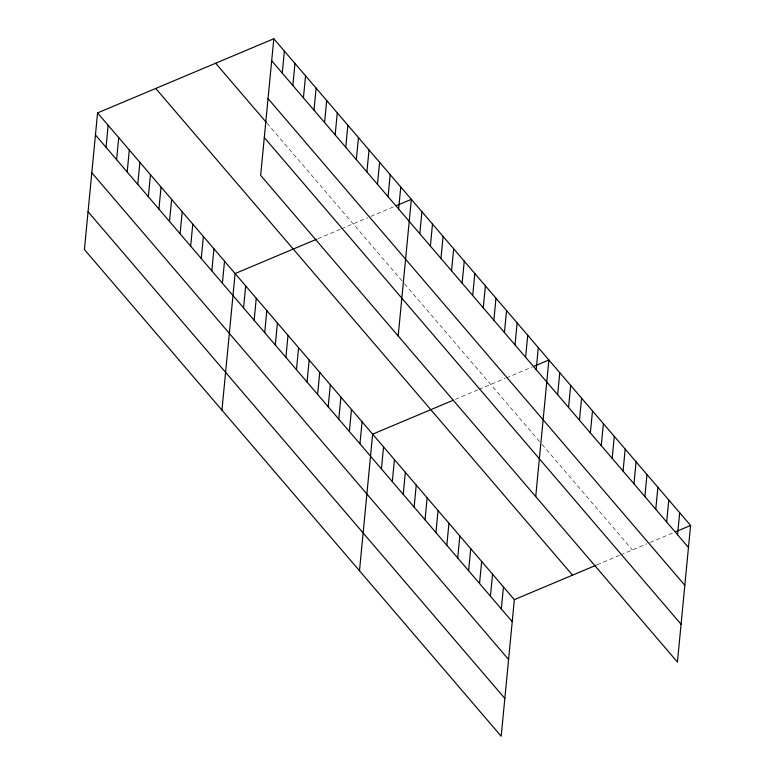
<?xml version="1.0" encoding="UTF-8"?>
<svg xmlns="http://www.w3.org/2000/svg" width="775" height="775" viewBox="0 0 775 775"><rect width="100%" height="100%" fill="white"/><g stroke="black" fill="none" stroke-linecap="round" stroke-linejoin="round"><path stroke-width="0.58" stroke-dasharray="3.88 2.91" d="M317.876 238.71L340.341 229.245M341.417 228.799L367.728 217.727M370.838 216.409L394.727 206.353M455.409 399.319L477.884 389.864M478.95 389.408L505.261 378.336M506.298 377.9L532.26 366.972M597.118 564.801L619.593 555.346M620.659 554.89L646.97 543.817M650.08 542.51L672.933 532.89M267.036 123.235L403.814 282.972M404.569 283.853L541.328 443.562M542.113 444.463L632.429 549.94"/><path stroke-width="1.16" d="M97.563 112.927L84.417 249.54L501.192 736.25L514.348 599.637L97.563 112.927L273.808 38.75L690.583 525.46L677.437 662.073L260.652 175.363L273.808 38.75M106.03 147.308L108.151 125.288M116.608 159.66L118.73 137.64M127.187 172.021L129.309 149.992M137.766 184.373L139.888 162.353M148.345 196.724L150.466 174.704M158.923 209.085L161.045 187.056M169.502 221.437L171.624 199.417M180.081 233.788L182.203 211.769M190.669 246.15L192.781 224.12M201.248 258.501L203.37 236.482M211.827 270.853L213.948 248.833M222.406 283.214L224.527 261.185M221.95 410.159L235.106 273.546L316.801 239.155M243.563 307.917L245.685 285.897M254.142 320.278L256.263 298.249M282.265 73.131L284.386 51.102M264.721 332.63L266.842 310.61M292.843 85.483L294.965 63.463M275.309 344.982L277.421 322.962M303.422 97.834L305.544 75.814M285.888 357.343L288.009 335.313M314.001 110.195L316.123 88.166M296.467 369.694L298.588 347.675M324.58 122.547L326.701 100.527M307.045 382.046L309.167 360.026M335.158 134.898L337.28 112.879M317.624 394.407L319.746 372.378M345.747 147.26L347.859 125.23M328.203 406.759L330.324 384.739M356.326 159.611L358.447 137.592M338.782 419.11L340.903 397.091M366.904 171.963L369.026 149.943M349.36 431.472L351.482 409.442M377.483 184.324L379.605 162.295M359.939 443.823L362.061 421.803M388.062 196.676L390.183 174.656M359.493 570.768L372.639 434.155L453.268 400.22M398.641 209.027L400.762 187.007M381.426 468.904L383.548 446.884M398.185 335.972L411.341 199.359L396.8 205.482M392.324 481.633L394.446 459.614M419.798 233.74L421.92 211.72M403.223 494.363L405.344 472.343M430.377 246.092L432.498 224.072M414.121 507.092L416.243 485.073M440.965 258.453L443.087 236.433M425.029 519.822L427.151 497.802M451.544 270.804L453.666 248.785M435.928 532.551L438.049 510.531M462.123 283.166L464.244 261.136M446.826 545.28L448.948 523.261M472.702 295.517L474.823 273.498M457.725 558.01L459.846 535.99M483.28 307.869L485.402 285.849M468.623 570.739L470.745 548.719M493.859 320.23L495.981 298.201M479.531 583.468L481.653 561.449M504.438 332.582L506.559 310.562M490.43 596.198L492.551 574.178M515.017 344.933L517.138 322.913M501.328 608.927L503.45 586.908M525.605 357.294L527.717 335.265M536.184 369.646L538.305 347.626M535.728 496.591L548.884 359.978L534.343 366.1M557.661 394.727L559.783 372.707M568.559 407.456L570.681 385.437M579.458 420.186L581.579 398.166M590.366 432.915L592.488 410.895M601.264 445.644L603.386 423.625M612.163 458.374L614.284 436.354M623.061 471.103L625.183 449.083M633.96 483.832L636.081 461.813M644.868 496.562L646.989 474.542M655.766 509.291L657.888 487.272M666.665 522.021L668.786 500.001M677.563 534.75L679.685 512.73M514.348 599.637L596.053 565.246M676.052 531.582L690.583 525.46M271.686 60.77L688.471 547.479M268.043 98.59L684.829 585.299M215.644 63.23L266.28 122.353M264.294 137.543L681.07 624.253M155.727 88.447L572.512 575.157M95.451 134.957L512.227 621.657M91.808 172.767L508.584 659.477M88.05 211.73L504.835 698.44"/></g></svg>
